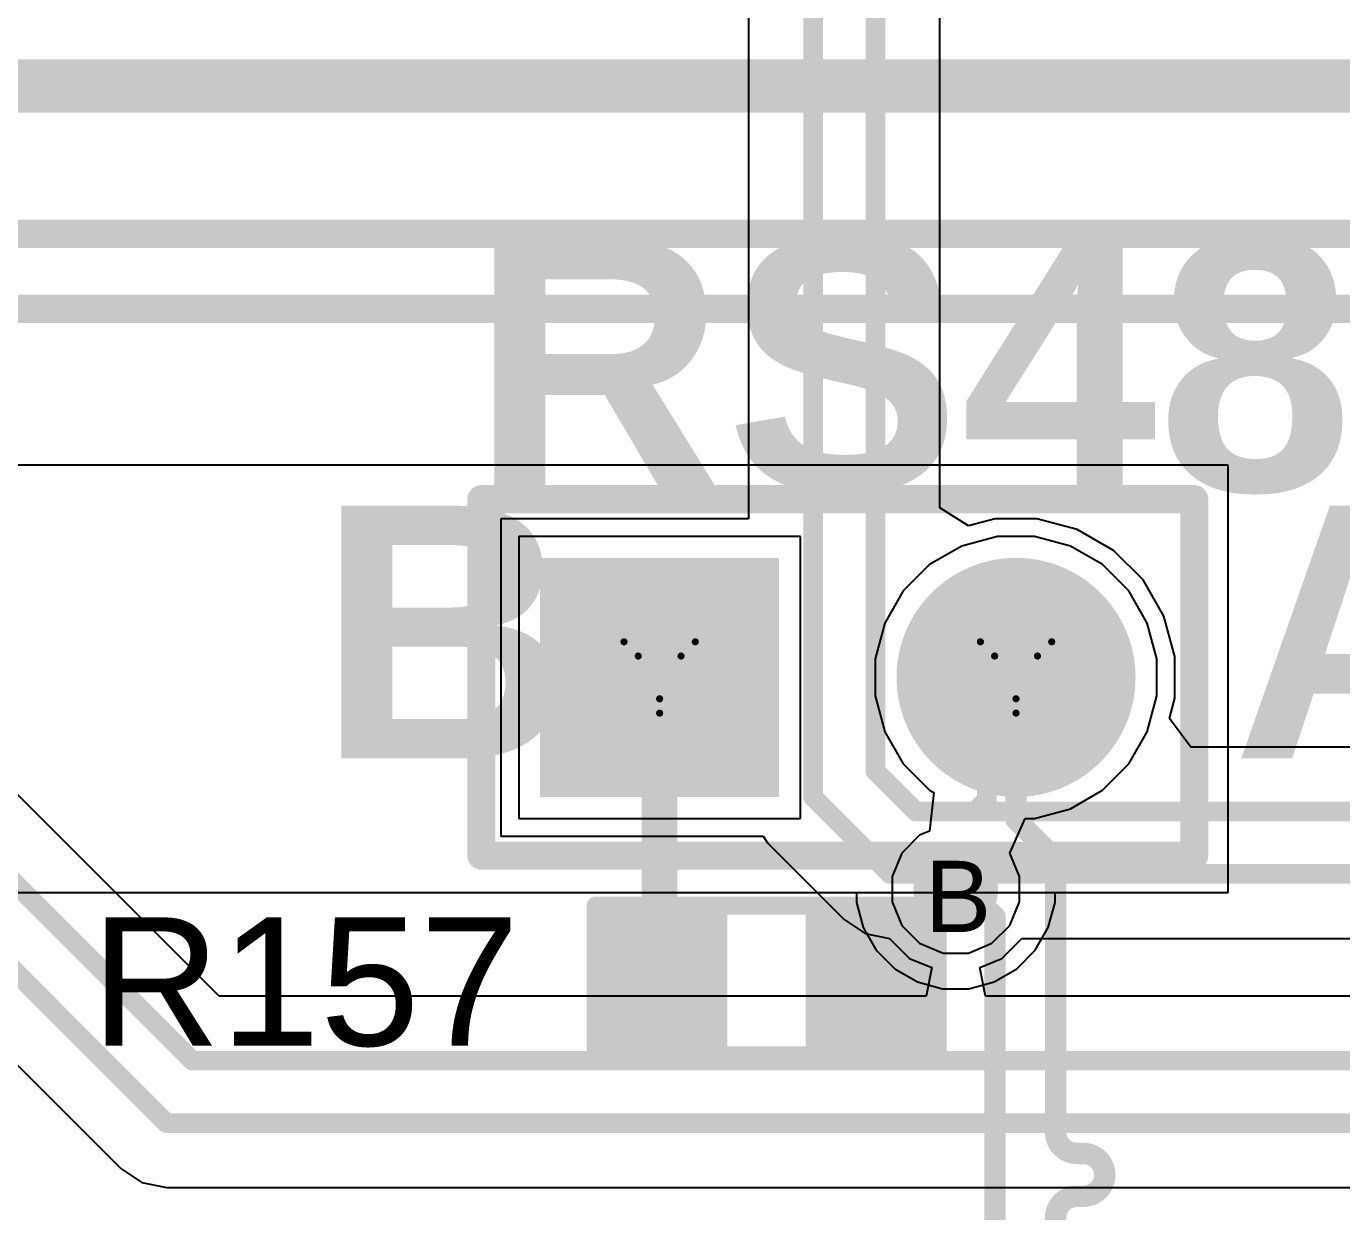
# Model space of a CAD drawing. Header units: inches. Extents: x 0 to 5379, y 0 to 5429.
# Drawn here: x 153.74 to 163.12, y 101.26 to 109.7 of the extents above; entities that cross this region are included whole.
import ezdxf

# ---------------------------------------------------------------- set-up
doc = ezdxf.new("R2010")
doc.units = ezdxf.units.IN
for name, color, linetype in [('Bottom Layer', 5, 'Continuous'), ('Bottom Solder', 6, 'Continuous'), ('Drill Drawing', 1, 'Continuous'), ('GND01', 16, 'Continuous'), ('GND02', 76, 'Continuous'), ('Multi-Layer', 9, 'Continuous'), ('Pad Holes', 156, 'Continuous'), ('PWR', 156, 'Continuous'), ('SIG 01', 90, 'Continuous'), ('Top Layer', 1, 'Continuous'), ('Top Overlay', 2, 'Continuous'), ('Top Paste', 8, 'Continuous'), ('Top Solder', 216, 'Continuous'), ('Via Holes', 16, 'Continuous')]:
    doc.layers.add(name, color=color, linetype=linetype)
doc.styles.add('Arial', font='', dxfattribs={"height": 0.2})
doc.styles.add('Arial_Bold', font='', dxfattribs={"height": 0.2})
doc.styles.get('Arial').set_extended_font_data('Arial')
doc.styles.get('Arial_Bold').set_extended_font_data('Arial', bold=True)

# ---------------------------------------------------------------- blocks, each defined once
blk = doc.blocks.new('R___0603_75')
at = {"layer": 'Top Layer'}
for points in [[(-0.381, 0.4445), (-0.381, -0.4445), (-1.143, -0.4445), (-1.143, 0.4445)], [(1.143, 0.4445), (1.143, -0.4445), (0.381, -0.4445), (0.381, 0.4445)]]:
    blk.add_hatch(color=1, dxfattribs=at).paths.add_polyline_path(points)
at = {"layer": 'Top Paste'}
for points in [[(-0.381, 0.4445), (-0.381, -0.4445), (-1.143, -0.4445), (-1.143, 0.4445)], [(1.143, 0.4445), (1.143, -0.4445), (0.381, -0.4445), (0.381, 0.4445)]]:
    blk.add_hatch(color=8, dxfattribs=at).paths.add_polyline_path(points)
at = {"layer": 'Top Solder'}
for points in [[(-0.2794, 0.5461), (-0.2794, -0.5461), (-1.2446, -0.5461), (-1.2446, 0.5461)], [(1.2446, 0.5461), (1.2446, -0.5461), (0.2794, -0.5461), (0.2794, 0.5461)]]:
    blk.add_hatch(color=216, dxfattribs=at).paths.add_polyline_path(points)
at = {"layer": 'Top Overlay'}
for points in [[(-1.2192, -0.5334, 0.127, 0.127, 0), (-1.2192, 0.5334, 0.127, 0.127, 0)], [(-1.2192, 0.5334, 0.127, 0.127, 0), (1.2192, 0.5334, 0.127, 0.127, 0)], [(1.2192, -0.5334, 0.127, 0.127, 0), (1.2192, 0.5334, 0.127, 0.127, 0)], [(-1.2192, -0.5334, 0.127, 0.127, 0), (1.2192, -0.5334, 0.127, 0.127, 0)]]:
    blk.add_lwpolyline(points, format="xyseb", dxfattribs=at)
for points in [[(-1.25095, 0.5334, 0.0635, 0.0635, 1), (-1.18745, 0.5334, 0.0635, 0.0635, 1)], [(-1.25095, 0.5334, 0.0635, 0.0635, 1), (-1.18745, 0.5334, 0.0635, 0.0635, 1)], [(1.18745, 0.5334, 0.0635, 0.0635, 1), (1.25095, 0.5334, 0.0635, 0.0635, 1)], [(1.18745, 0.5334, 0.0635, 0.0635, 1), (1.25095, 0.5334, 0.0635, 0.0635, 1)], [(-1.25095, -0.5334, 0.0635, 0.0635, 1), (-1.18745, -0.5334, 0.0635, 0.0635, 1)], [(-1.25095, -0.5334, 0.0635, 0.0635, 1), (-1.18745, -0.5334, 0.0635, 0.0635, 1)], [(1.18745, -0.5334, 0.0635, 0.0635, 1), (1.25095, -0.5334, 0.0635, 0.0635, 1)], [(1.18745, -0.5334, 0.0635, 0.0635, 1), (1.25095, -0.5334, 0.0635, 0.0635, 1)]]:
    blk.add_lwpolyline(points, format="xyseb", close=True, dxfattribs=at)
blk = doc.blocks.new('HDR1X2__78')
at = {"layer": 'Bottom Layer'}
blk.add_hatch(color=5, dxfattribs=at).paths.add_polyline_path([(-0.75, 0.75), (0.75, 0.75), (0.75, -0.75), (-0.75, -0.75)])
h = blk.add_hatch(color=5, dxfattribs=at)
edge = h.paths.add_edge_path()
edge.add_arc((2.54, 0), 0.75, 0, 360)
at = {"layer": 'Bottom Solder'}
blk.add_hatch(color=6, dxfattribs=at).paths.add_polyline_path([(-0.8516, 0.8516), (0.8516, 0.8516), (0.8516, -0.8516), (-0.8516, -0.8516)])
h = blk.add_hatch(color=6, dxfattribs=at)
edge = h.paths.add_edge_path()
edge.add_arc((2.54, 0), 0.8516, 0, 360)
at = {"layer": 'GND01'}
blk.add_hatch(color=16, dxfattribs=at).paths.add_polyline_path([(-0.75, 0.75), (0.75, 0.75), (0.75, -0.75), (-0.75, -0.75)])
h = blk.add_hatch(color=16, dxfattribs=at)
edge = h.paths.add_edge_path()
edge.add_arc((2.54, 0), 0.75, 0, 360)
at = {"layer": 'GND02'}
blk.add_hatch(color=76, dxfattribs=at).paths.add_polyline_path([(-0.75, 0.75), (0.75, 0.75), (0.75, -0.75), (-0.75, -0.75)])
h = blk.add_hatch(color=76, dxfattribs=at)
edge = h.paths.add_edge_path()
edge.add_arc((2.54, 0), 0.75, 0, 360)
at = {"layer": 'Multi-Layer'}
blk.add_hatch(color=9, dxfattribs=at).paths.add_polyline_path([(-0.75, 0.75), (0.75, 0.75), (0.75, -0.75), (-0.75, -0.75)])
h = blk.add_hatch(color=9, dxfattribs=at)
edge = h.paths.add_edge_path()
edge.add_arc((2.54, 0), 0.75, 0, 360)
at = {"layer": 'Pad Holes'}
h = blk.add_hatch(color=7, dxfattribs=at)
edge = h.paths.add_edge_path()
edge.add_arc((0, 0), 0.45, 0, 360)
h = blk.add_hatch(color=7, dxfattribs=at)
edge = h.paths.add_edge_path()
edge.add_arc((2.54, 0), 0.45, 0, 360)
at = {"layer": 'PWR'}
blk.add_hatch(color=156, dxfattribs=at).paths.add_polyline_path([(-0.75, 0.75), (0.75, 0.75), (0.75, -0.75), (-0.75, -0.75)])
h = blk.add_hatch(color=156, dxfattribs=at)
edge = h.paths.add_edge_path()
edge.add_arc((2.54, 0), 0.75, 0, 360)
at = {"layer": 'SIG 01'}
blk.add_hatch(color=90, dxfattribs=at).paths.add_polyline_path([(-0.75, 0.75), (0.75, 0.75), (0.75, -0.75), (-0.75, -0.75)])
h = blk.add_hatch(color=90, dxfattribs=at)
edge = h.paths.add_edge_path()
edge.add_arc((2.54, 0), 0.75, 0, 360)
at = {"layer": 'Top Layer'}
blk.add_hatch(color=1, dxfattribs=at).paths.add_polyline_path([(-0.75, 0.75), (0.75, 0.75), (0.75, -0.75), (-0.75, -0.75)])
h = blk.add_hatch(color=1, dxfattribs=at)
edge = h.paths.add_edge_path()
edge.add_arc((2.54, 0), 0.75, 0, 360)
at = {"layer": 'Top Solder'}
blk.add_hatch(color=216, dxfattribs=at).paths.add_polyline_path([(-0.8516, 0.8516), (0.8516, 0.8516), (0.8516, -0.8516), (-0.8516, -0.8516)])
h = blk.add_hatch(color=216, dxfattribs=at)
edge = h.paths.add_edge_path()
edge.add_arc((2.54, 0), 0.8516, 0, 360)
at = {"layer": 'Top Overlay'}
for points in [[(-1.27, -1.27, 0.2, 0.2, 0), (-1.27, 1.27, 0.2, 0.2, 0)], [(-1.27, 1.27, 0.2, 0.2, 0), (3.81, 1.27, 0.2, 0.2, 0)], [(3.81, -1.27, 0.2, 0.2, 0), (3.81, 1.27, 0.2, 0.2, 0)], [(-1.27, -1.27, 0.2, 0.2, 0), (3.81, -1.27, 0.2, 0.2, 0)]]:
    blk.add_lwpolyline(points, format="xyseb", dxfattribs=at)
for points in [[(-1.32, 1.27, 0.1, 0.1, 1), (-1.22, 1.27, 0.1, 0.1, 1)], [(-1.32, 1.27, 0.1, 0.1, 1), (-1.22, 1.27, 0.1, 0.1, 1)], [(3.76, 1.27, 0.1, 0.1, 1), (3.86, 1.27, 0.1, 0.1, 1)], [(3.76, 1.27, 0.1, 0.1, 1), (3.86, 1.27, 0.1, 0.1, 1)], [(-1.32, -1.27, 0.1, 0.1, 1), (-1.22, -1.27, 0.1, 0.1, 1)], [(-1.32, -1.27, 0.1, 0.1, 1), (-1.22, -1.27, 0.1, 0.1, 1)], [(3.76, -1.27, 0.1, 0.1, 1), (3.86, -1.27, 0.1, 0.1, 1)], [(3.76, -1.27, 0.1, 0.1, 1), (3.86, -1.27, 0.1, 0.1, 1)]]:
    blk.add_lwpolyline(points, format="xyseb", close=True, dxfattribs=at)

msp = doc.modelspace()

# ---------------------------------------------------------------- hatches: boundary and pattern name
at = {"layer": 'Bottom Layer'}
h = msp.add_hatch(color=5, dxfattribs=at)
edge = h.paths.add_edge_path()
edge.add_arc((160.367, 103.5528), 0.2, 0, 360)
at = {"layer": 'Bottom Solder'}
h = msp.add_hatch(color=6, dxfattribs=at)
edge = h.paths.add_edge_path()
edge.add_arc((160.367, 103.5528), 0.3016, 0, 360)
at = {"layer": 'GND01'}
h = msp.add_hatch(color=16, dxfattribs=at)
edge = h.paths.add_edge_path()
edge.add_arc((160.367, 103.5528), 0.2, 0, 360)
at = {"layer": 'GND02'}
h = msp.add_hatch(color=76, dxfattribs=at)
edge = h.paths.add_edge_path()
edge.add_arc((160.367, 103.5528), 0.2, 0, 360)
at = {"layer": 'PWR'}
h = msp.add_hatch(color=156, dxfattribs=at)
edge = h.paths.add_edge_path()
edge.add_arc((160.367, 103.5528), 0.2, 0, 360)
at = {"layer": 'SIG 01'}
h = msp.add_hatch(color=90, dxfattribs=at)
edge = h.paths.add_edge_path()
edge.add_arc((160.367, 103.5528), 0.2, 0, 360)
at = {"layer": 'Top Layer'}
h = msp.add_hatch(color=1, dxfattribs=at)
edge = h.paths.add_edge_path()
edge.add_arc((160.367, 103.5528), 0.2, 0, 360)
at = {"layer": 'Top Solder'}
h = msp.add_hatch(color=216, dxfattribs=at)
edge = h.paths.add_edge_path()
edge.add_arc((160.367, 103.5528), 0.3016, 0, 360)
at = {"layer": 'Via Holes'}
h = msp.add_hatch(color=7, dxfattribs=at)
edge = h.paths.add_edge_path()
edge.add_arc((160.367, 103.5528), 0.1, 0, 360)

# ---------------------------------------------------------------- linework, layer by layer
at = {"layer": 'Bottom Layer'}
for p, q in [((162.309, 106.5743), (146.333, 106.5743)), ((162.309, 106.5743), (146.333, 106.5743)), ((162.309, 103.5304), (162.309, 106.5743)), ((162.309, 103.5304), (162.309, 106.5743)), ((146.333, 103.5304), (162.309, 103.5304)), ((150.663, 103.5304), (159.659, 103.5304)), ((159.659, 103.5304), (159.659, 103.4596)), ((161.075, 103.4596), (161.075, 103.5304)), ((161.075, 103.5304), (162.309, 103.5304)), ((159.659, 103.4596), (159.7073, 103.2795)), ((161.0268, 103.2795), (161.075, 103.4596)), ((159.7073, 103.2795), (159.8005, 103.1181)), ((160.9336, 103.1181), (161.0268, 103.2795)), ((159.8005, 103.1181), (159.9323, 102.9863)), ((160.8017, 102.9863), (160.9336, 103.1181)), ((159.9323, 102.9863), (160.0937, 102.8931)), ((160.6403, 102.8931), (160.8017, 102.9863)), ((160.0937, 102.8931), (160.2738, 102.8448)), ((160.2738, 102.8448), (160.4602, 102.8448)), ((160.4602, 102.8448), (160.6403, 102.8931))]:
    msp.add_line(p, q, dxfattribs=at)
at = {"layer": 'Drill Drawing'}
for points in [[(158.003, 105.3163, 0.0508, 0.0508, 0), (158.511, 105.3163, 0.0508, 0.0508, 0)], [(158.003, 105.3163, 0.0508, 0.0508, 0), (158.257, 104.8083, 0.0508, 0.0508, 0)], [(158.257, 104.8083, 0.0508, 0.0508, 0), (158.511, 105.3163, 0.0508, 0.0508, 0)], [(160.543, 105.3163, 0.0508, 0.0508, 0), (161.051, 105.3163, 0.0508, 0.0508, 0)], [(160.543, 105.3163, 0.0508, 0.0508, 0), (160.797, 104.8083, 0.0508, 0.0508, 0)], [(160.797, 104.8083, 0.0508, 0.0508, 0), (161.051, 105.3163, 0.0508, 0.0508, 0)], [(158.1046, 105.2147, 0.0508, 0.0508, 0), (158.4094, 105.2147, 0.0508, 0.0508, 0)], [(158.1046, 105.2147, 0.0508, 0.0508, 0), (158.257, 104.9099, 0.0508, 0.0508, 0)], [(158.257, 104.9099, 0.0508, 0.0508, 0), (158.4094, 105.2147, 0.0508, 0.0508, 0)], [(160.6446, 105.2147, 0.0508, 0.0508, 0), (160.9494, 105.2147, 0.0508, 0.0508, 0)], [(160.6446, 105.2147, 0.0508, 0.0508, 0), (160.797, 104.9099, 0.0508, 0.0508, 0)], [(160.797, 104.9099, 0.0508, 0.0508, 0), (160.9494, 105.2147, 0.0508, 0.0508, 0)]]:
    msp.add_lwpolyline(points, format="xyseb", dxfattribs=at)
for points in [[(157.9903, 105.3163, 0.0254, 0.0254, 1), (158.0157, 105.3163, 0.0254, 0.0254, 1)], [(157.9903, 105.3163, 0.0254, 0.0254, 1), (158.0157, 105.3163, 0.0254, 0.0254, 1)], [(158.4983, 105.3163, 0.0254, 0.0254, 1), (158.5237, 105.3163, 0.0254, 0.0254, 1)], [(158.4983, 105.3163, 0.0254, 0.0254, 1), (158.5237, 105.3163, 0.0254, 0.0254, 1)], [(160.5303, 105.3163, 0.0254, 0.0254, 1), (160.5557, 105.3163, 0.0254, 0.0254, 1)], [(160.5303, 105.3163, 0.0254, 0.0254, 1), (160.5557, 105.3163, 0.0254, 0.0254, 1)], [(161.0383, 105.3163, 0.0254, 0.0254, 1), (161.0637, 105.3163, 0.0254, 0.0254, 1)], [(161.0383, 105.3163, 0.0254, 0.0254, 1), (161.0637, 105.3163, 0.0254, 0.0254, 1)], [(158.0919, 105.2147, 0.0254, 0.0254, 1), (158.1173, 105.2147, 0.0254, 0.0254, 1)], [(158.0919, 105.2147, 0.0254, 0.0254, 1), (158.1173, 105.2147, 0.0254, 0.0254, 1)], [(158.3967, 105.2147, 0.0254, 0.0254, 1), (158.4221, 105.2147, 0.0254, 0.0254, 1)], [(158.3967, 105.2147, 0.0254, 0.0254, 1), (158.4221, 105.2147, 0.0254, 0.0254, 1)], [(160.6319, 105.2147, 0.0254, 0.0254, 1), (160.6573, 105.2147, 0.0254, 0.0254, 1)], [(160.6319, 105.2147, 0.0254, 0.0254, 1), (160.6573, 105.2147, 0.0254, 0.0254, 1)], [(160.9367, 105.2147, 0.0254, 0.0254, 1), (160.9621, 105.2147, 0.0254, 0.0254, 1)], [(160.9367, 105.2147, 0.0254, 0.0254, 1), (160.9621, 105.2147, 0.0254, 0.0254, 1)], [(158.2443, 104.9099, 0.0254, 0.0254, 1), (158.2697, 104.9099, 0.0254, 0.0254, 1)], [(158.2443, 104.9099, 0.0254, 0.0254, 1), (158.2697, 104.9099, 0.0254, 0.0254, 1)], [(160.7843, 104.9099, 0.0254, 0.0254, 1), (160.8097, 104.9099, 0.0254, 0.0254, 1)], [(160.7843, 104.9099, 0.0254, 0.0254, 1), (160.8097, 104.9099, 0.0254, 0.0254, 1)], [(158.2443, 104.8083, 0.0254, 0.0254, 1), (158.2697, 104.8083, 0.0254, 0.0254, 1)], [(158.2443, 104.8083, 0.0254, 0.0254, 1), (158.2697, 104.8083, 0.0254, 0.0254, 1)], [(160.7843, 104.8083, 0.0254, 0.0254, 1), (160.8097, 104.8083, 0.0254, 0.0254, 1)], [(160.7843, 104.8083, 0.0254, 0.0254, 1), (160.8097, 104.8083, 0.0254, 0.0254, 1)]]:
    msp.add_lwpolyline(points, format="xyseb", close=True, dxfattribs=at)
at = {"layer": 'GND01'}
for p, q in [((159.261, 106.0663), (157.253, 106.0663)), ((157.253, 106.0663), (157.253, 104.0583)), ((159.261, 104.0583), (159.261, 106.0663)), ((160.6648, 106.0663), (160.4095, 105.9979)), ((160.9292, 106.0663), (160.6648, 106.0663)), ((161.1846, 105.9979), (160.9292, 106.0663)), ((160.4095, 105.9979), (160.1806, 105.8657)), ((161.4135, 105.8657), (161.1846, 105.9979)), ((160.1806, 105.8657), (159.9936, 105.6788)), ((161.6004, 105.6788), (161.4135, 105.8657)), ((159.9936, 105.6788), (159.8614, 105.4499)), ((161.7326, 105.4499), (161.6004, 105.6788)), ((159.8614, 105.4499), (159.793, 105.1945)), ((161.801, 105.1945), (161.7326, 105.4499)), ((159.793, 105.1945), (159.793, 104.9301)), ((161.801, 104.9301), (161.801, 105.1945)), ((159.793, 104.9301), (159.8614, 104.6748)), ((161.7326, 104.6748), (161.801, 104.9301)), ((159.8614, 104.6748), (159.9936, 104.4459)), ((161.6004, 104.4459), (161.7326, 104.6748)), ((159.9936, 104.4459), (160.1806, 104.2589)), ((161.4135, 104.2589), (161.6004, 104.4459)), ((160.1806, 104.2589), (160.2108, 104.2415)), ((161.1846, 104.1267), (161.4135, 104.2589)), ((160.2108, 104.2415), (160.1792, 103.9664)), ((157.253, 104.0583), (159.261, 104.0583)), ((160.7519, 103.81), (160.8628, 104.0583)), ((160.8628, 104.0583), (160.9292, 104.0583)), ((160.9292, 104.0583), (161.1846, 104.1267)), ((160.1792, 103.9664), (160.1098, 103.9377)), ((160.1098, 103.9377), (159.9821, 103.81)), ((159.9821, 103.81), (159.913, 103.6431)), ((160.821, 103.6431), (160.7519, 103.81)), ((159.913, 103.6431), (159.913, 103.4625)), ((160.821, 103.4625), (160.821, 103.6431)), ((159.913, 103.4625), (159.9821, 103.2956)), ((160.7519, 103.2956), (160.821, 103.4625)), ((159.9821, 103.2956), (160.1098, 103.1679)), ((160.6242, 103.1679), (160.7519, 103.2956)), ((160.1098, 103.1679), (160.2767, 103.0988)), ((160.4573, 103.0988), (160.6242, 103.1679)), ((160.2767, 103.0988), (160.4573, 103.0988))]:
    msp.add_line(p, q, dxfattribs=at)
at = {"layer": 'GND02'}
for p, q in [((159.261, 106.0663), (157.253, 106.0663)), ((157.253, 106.0663), (157.253, 104.0583)), ((159.261, 104.0583), (159.261, 106.0663)), ((160.6648, 106.0663), (160.4095, 105.9979)), ((160.9292, 106.0663), (160.6648, 106.0663)), ((161.1846, 105.9979), (160.9292, 106.0663)), ((160.4095, 105.9979), (160.1806, 105.8657)), ((161.4135, 105.8657), (161.1846, 105.9979)), ((160.1806, 105.8657), (159.9936, 105.6788)), ((161.6004, 105.6788), (161.4135, 105.8657)), ((159.9936, 105.6788), (159.8614, 105.4499)), ((161.7326, 105.4499), (161.6004, 105.6788)), ((159.8614, 105.4499), (159.793, 105.1945)), ((161.801, 105.1945), (161.7326, 105.4499)), ((159.793, 105.1945), (159.793, 104.9301)), ((161.801, 104.9301), (161.801, 105.1945)), ((159.793, 104.9301), (159.8614, 104.6748)), ((161.7326, 104.6748), (161.801, 104.9301)), ((159.8614, 104.6748), (159.9936, 104.4459)), ((161.6004, 104.4459), (161.7326, 104.6748)), ((159.9936, 104.4459), (160.1806, 104.2589)), ((161.4135, 104.2589), (161.6004, 104.4459)), ((160.1806, 104.2589), (160.2108, 104.2415)), ((161.1846, 104.1267), (161.4135, 104.2589)), ((160.2108, 104.2415), (160.1792, 103.9664)), ((157.253, 104.0583), (159.261, 104.0583)), ((160.7519, 103.81), (160.8628, 104.0583)), ((160.8628, 104.0583), (160.9292, 104.0583)), ((160.9292, 104.0583), (161.1846, 104.1267)), ((160.1792, 103.9664), (160.1098, 103.9377)), ((160.1098, 103.9377), (159.9821, 103.81)), ((159.9821, 103.81), (159.913, 103.6431)), ((160.821, 103.6431), (160.7519, 103.81)), ((159.913, 103.6431), (159.913, 103.4625)), ((160.821, 103.4625), (160.821, 103.6431)), ((159.913, 103.4625), (159.9821, 103.2956)), ((160.7519, 103.2956), (160.821, 103.4625)), ((159.9821, 103.2956), (160.1098, 103.1679)), ((160.6242, 103.1679), (160.7519, 103.2956)), ((160.1098, 103.1679), (160.2767, 103.0988)), ((160.4573, 103.0988), (160.6242, 103.1679)), ((160.2767, 103.0988), (160.4573, 103.0988))]:
    msp.add_line(p, q, dxfattribs=at)
at = {"layer": 'PWR'}
for p, q in [((159.261, 106.0663), (157.253, 106.0663)), ((157.253, 106.0663), (157.253, 104.0583)), ((159.261, 104.0583), (159.261, 106.0663)), ((160.6648, 106.0663), (160.4095, 105.9979)), ((160.9292, 106.0663), (160.6648, 106.0663)), ((161.1846, 105.9979), (160.9292, 106.0663)), ((160.4095, 105.9979), (160.1806, 105.8657)), ((161.4135, 105.8657), (161.1846, 105.9979)), ((160.1806, 105.8657), (159.9936, 105.6788)), ((161.6004, 105.6788), (161.4135, 105.8657)), ((159.9936, 105.6788), (159.8614, 105.4499)), ((161.7326, 105.4499), (161.6004, 105.6788)), ((159.8614, 105.4499), (159.793, 105.1945)), ((161.801, 105.1945), (161.7326, 105.4499)), ((159.793, 105.1945), (159.793, 104.9301)), ((161.801, 104.9301), (161.801, 105.1945)), ((159.793, 104.9301), (159.8614, 104.6748)), ((161.7326, 104.6748), (161.801, 104.9301)), ((159.8614, 104.6748), (159.9936, 104.4459)), ((161.6004, 104.4459), (161.7326, 104.6748)), ((159.9936, 104.4459), (160.1806, 104.2589)), ((161.4135, 104.2589), (161.6004, 104.4459)), ((160.1806, 104.2589), (160.2108, 104.2415)), ((161.1846, 104.1267), (161.4135, 104.2589)), ((160.2108, 104.2415), (160.1792, 103.9664)), ((157.253, 104.0583), (159.261, 104.0583)), ((160.7519, 103.81), (160.8628, 104.0583)), ((160.8628, 104.0583), (160.9292, 104.0583)), ((160.9292, 104.0583), (161.1846, 104.1267)), ((160.1792, 103.9664), (160.1098, 103.9377)), ((160.1098, 103.9377), (159.9821, 103.81)), ((159.9821, 103.81), (159.913, 103.6431)), ((160.821, 103.6431), (160.7519, 103.81)), ((159.913, 103.6431), (159.913, 103.4625)), ((160.821, 103.4625), (160.821, 103.6431)), ((159.913, 103.4625), (159.9821, 103.2956)), ((160.7519, 103.2956), (160.821, 103.4625)), ((159.9821, 103.2956), (160.1098, 103.1679)), ((160.6242, 103.1679), (160.7519, 103.2956)), ((160.1098, 103.1679), (160.2767, 103.0988)), ((160.4573, 103.0988), (160.6242, 103.1679)), ((160.2767, 103.0988), (160.4573, 103.0988))]:
    msp.add_line(p, q, dxfattribs=at)
at = {"layer": 'SIG 01'}
for p, q in [((158.8907, 113.8067), (158.8907, 106.1933)), ((160.2545, 106.2716), (160.2545, 113.7161)), ((160.4577, 106.1423), (160.2545, 106.2716)), ((158.8907, 106.1933), (157.126, 106.1933)), ((157.126, 106.1933), (157.126, 103.9313)), ((160.6481, 106.1933), (160.4577, 106.1423)), ((160.9459, 106.1933), (160.6481, 106.1933)), ((161.2336, 106.1162), (160.9459, 106.1933)), ((161.4915, 105.9673), (161.2336, 106.1162)), ((161.702, 105.7568), (161.4915, 105.9673)), ((161.8509, 105.4989), (161.702, 105.7568)), ((161.928, 105.2112), (161.8509, 105.4989)), ((161.928, 104.9134), (161.928, 105.2112)), ((161.8895, 104.7697), (161.928, 104.9134)), ((162.0421, 104.5664), (161.8895, 104.7697)), ((176.6112, 104.5664), (162.0421, 104.5664)), ((153.7537, 104.1547), (153.4933, 104.4151)), ((155.1167, 102.7917), (153.7537, 104.1547)), ((153.7537, 104.1547), (153.7537, 104.1547)), ((157.126, 103.9313), (158.9944, 103.9313)), ((158.9944, 103.9313), (159.0253, 103.885)), ((159.0253, 103.885), (159.5731, 103.3372)), ((159.5731, 103.3372), (159.7222, 103.2376)), ((159.7222, 103.2376), (159.895, 103.2032)), ((152.7938, 103.1859), (154.4172, 101.5625)), ((159.895, 103.2032), (160.0379, 103.0603)), ((160.6961, 103.0603), (160.8384, 103.2026)), ((160.8384, 103.2026), (176.9857, 103.2026)), ((160.0379, 103.0603), (160.1957, 102.9949)), ((160.5383, 102.9949), (160.6961, 103.0603)), ((160.1957, 102.9949), (160.1553, 102.7917)), ((160.5788, 102.7917), (160.5383, 102.9949)), ((160.1553, 102.7917), (155.1167, 102.7917)), ((178.4462, 102.7917), (160.5788, 102.7917)), ((154.4172, 101.5625), (154.5663, 101.4628)), ((154.5663, 101.4628), (154.7422, 101.4278)), ((154.7422, 101.4278), (178.8207, 101.4278))]:
    msp.add_line(p, q, dxfattribs=at)
for points in [[(159.3503, 104.21, 0.1397, 0.1397, 0), (159.3503, 115.5106, 0.1397, 0.1397, 0)], [(159.7948, 104.3942, 0.1397, 0.1397, 0), (159.7948, 115.3265, 0.1397, 0.1397, 0)], [(160.5891, 104.8544, 0.1397, 0.1397, 0), (160.797, 105.0623, 0.1397, 0.1397, 0)], [(160.5891, 104.1926, 0.1397, 0.1397, 0), (160.5891, 104.8544, 0.1397, 0.1397, 0)], [(159.7948, 104.3942, 0.1397, 0.1397, 0), (160.0822, 104.1068, 0.1397, 0.1397, 0)], [(159.3503, 104.21, 0.1397, 0.1397, 0), (159.8981, 103.6623, 0.1397, 0.1397, 0)], [(160.5073, 104.1108, 0.1397, 0.1397, 0), (160.5891, 104.1926, 0.1397, 0.1397, 0)], [(160.0822, 104.1068, 0.1397, 0.1397, 0), (176.8016, 104.1068, 0.1397, 0.1397, 0)], [(153.4287, 103.8297, 0.1397, 0.1397, 0), (154.9263, 102.332, 0.1397, 0.1397, 0)], [(152.9842, 103.6456, 0.1397, 0.1397, 0), (154.7422, 101.8875, 0.1397, 0.1397, 0)], [(159.8981, 103.6623, 0.1397, 0.1397, 0), (176.9857, 103.6623, 0.1397, 0.1397, 0)], [(154.9263, 102.332, 0.1397, 0.1397, 0), (178.6366, 102.332, 0.1397, 0.1397, 0)], [(154.7422, 101.8875, 0.1397, 0.1397, 0), (178.8207, 101.8875, 0.1397, 0.1397, 0)]]:
    msp.add_lwpolyline(points, format="xyseb", dxfattribs=at)
for points in [[(160.7621, 105.0623, 0.0698, 0.0698, 1), (160.8319, 105.0623, 0.0698, 0.0698, 1)], [(160.5542, 104.8544, 0.0698, 0.0698, 1), (160.6241, 104.8544, 0.0698, 0.0698, 1)], [(160.5542, 104.8544, 0.0698, 0.0698, 1), (160.6241, 104.8544, 0.0698, 0.0698, 1)], [(159.7599, 104.3942, 0.0698, 0.0698, 1), (159.8298, 104.3942, 0.0698, 0.0698, 1)], [(159.7599, 104.3942, 0.0698, 0.0698, 1), (159.8298, 104.3942, 0.0698, 0.0698, 1)], [(159.3154, 104.21, 0.0698, 0.0698, 1), (159.3853, 104.21, 0.0698, 0.0698, 1)], [(159.3154, 104.21, 0.0698, 0.0698, 1), (159.3853, 104.21, 0.0698, 0.0698, 1)], [(160.5542, 104.1926, 0.0698, 0.0698, 1), (160.6241, 104.1926, 0.0698, 0.0698, 1)], [(160.5542, 104.1926, 0.0698, 0.0698, 1), (160.6241, 104.1926, 0.0698, 0.0698, 1)], [(160.0473, 104.1068, 0.0698, 0.0698, 1), (160.1172, 104.1068, 0.0698, 0.0698, 1)], [(160.0473, 104.1068, 0.0698, 0.0698, 1), (160.1172, 104.1068, 0.0698, 0.0698, 1)], [(160.4724, 104.1108, 0.0698, 0.0698, 1), (160.5422, 104.1108, 0.0698, 0.0698, 1)], [(159.8632, 103.6623, 0.0698, 0.0698, 1), (159.933, 103.6623, 0.0698, 0.0698, 1)], [(159.8632, 103.6623, 0.0698, 0.0698, 1), (159.933, 103.6623, 0.0698, 0.0698, 1)], [(154.8914, 102.332, 0.0698, 0.0698, 1), (154.9613, 102.332, 0.0698, 0.0698, 1)], [(154.8914, 102.332, 0.0698, 0.0698, 1), (154.9613, 102.332, 0.0698, 0.0698, 1)], [(154.7073, 101.8875, 0.0698, 0.0698, 1), (154.7771, 101.8875, 0.0698, 0.0698, 1)], [(154.7073, 101.8875, 0.0698, 0.0698, 1), (154.7771, 101.8875, 0.0698, 0.0698, 1)]]:
    msp.add_lwpolyline(points, format="xyseb", close=True, dxfattribs=at)
at = {"layer": 'Top Layer'}
for points in [[(75.1078, 109.2761, 0.381, 0.381, 0), (166.3536, 109.2761, 0.381, 0.381, 0)], [(102.2436, 108.2232, 0.2032, 0.2032, 0), (165.4327, 108.2232, 0.2032, 0.2032, 0)], [(102.5612, 107.6885, 0.2032, 0.2032, 0), (165.2091, 107.6885, 0.2032, 0.2032, 0)], [(158.257, 102.9033, 0.254, 0.254, 0), (158.257, 105.0623, 0.254, 0.254, 0)], [(160.797, 104.0495, 0.1524, 0.1524, 0), (160.797, 105.0623, 0.1524, 0.1524, 0)], [(160.797, 104.0495, 0.1524, 0.1524, 0), (161.0791, 103.7674, 0.1524, 0.1524, 0)], [(161.0791, 102.9033, 0.1524, 0.1524, 0), (161.0791, 103.7674, 0.1524, 0.1524, 0)], [(159.781, 102.9668, 0.1524, 0.1524, 0), (160.367, 103.5528, 0.1524, 0.1524, 0)], [(160.4968, 103.5054, 0.1524, 0.1524, 0), (160.6473, 103.3549, 0.1524, 0.1524, 0)], [(160.6473, 100.2228, 0.1524, 0.1524, 0), (160.6473, 103.3549, 0.1524, 0.1524, 0)], [(159.781, 102.9033, 0.1524, 0.1524, 0), (159.781, 102.9668, 0.1524, 0.1524, 0)], [(161.0791, 101.823, 0.1524, 0.1524, 0), (161.0791, 102.9033, 0.1524, 0.1524, 0)], [(161.2315, 101.6706, 0.1524, 0.1524, -0.414214), (161.0791, 101.823, 0.1524, 0.1524, 0)], [(161.2315, 101.6706, 0.1524, 0.1524, 0), (161.2775, 101.6706, 0.1524, 0.1524, 0)], [(161.2775, 101.6706, 0.1524, 0.1524, -1), (161.2775, 101.3658, 0.1524, 0.1524, 0)], [(161.2315, 101.061, 0.1524, 0.1524, -1), (161.2315, 101.3658, 0.1524, 0.1524, 0)], [(161.2315, 101.3658, 0.1524, 0.1524, 0), (161.2775, 101.3658, 0.1524, 0.1524, 0)]]:
    msp.add_lwpolyline(points, format="xyseb", dxfattribs=at)
for points in [[(158.1935, 105.0623, 0.127, 0.127, 1), (158.3205, 105.0623, 0.127, 0.127, 1)], [(160.7589, 105.0623, 0.0762, 0.0762, 1), (160.8351, 105.0623, 0.0762, 0.0762, 1)], [(160.7589, 104.0495, 0.0762, 0.0762, 1), (160.8351, 104.0495, 0.0762, 0.0762, 1)], [(160.7589, 104.0495, 0.0762, 0.0762, 1), (160.8351, 104.0495, 0.0762, 0.0762, 1)], [(161.041, 103.7674, 0.0762, 0.0762, 1), (161.1172, 103.7674, 0.0762, 0.0762, 1)], [(161.041, 103.7674, 0.0762, 0.0762, 1), (161.1172, 103.7674, 0.0762, 0.0762, 1)], [(160.3289, 103.5528, 0.0762, 0.0762, 1), (160.4051, 103.5528, 0.0762, 0.0762, 1)], [(160.4587, 103.5054, 0.0762, 0.0762, 1), (160.5349, 103.5054, 0.0762, 0.0762, 1)], [(160.6092, 103.3549, 0.0762, 0.0762, 1), (160.6854, 103.3549, 0.0762, 0.0762, 1)], [(160.6092, 103.3549, 0.0762, 0.0762, 1), (160.6854, 103.3549, 0.0762, 0.0762, 1)], [(158.1935, 102.9033, 0.127, 0.127, 1), (158.3205, 102.9033, 0.127, 0.127, 1)], [(159.7429, 102.9668, 0.0762, 0.0762, 1), (159.8191, 102.9668, 0.0762, 0.0762, 1)], [(159.7429, 102.9668, 0.0762, 0.0762, 1), (159.8191, 102.9668, 0.0762, 0.0762, 1)], [(159.7429, 102.9033, 0.0762, 0.0762, 1), (159.8191, 102.9033, 0.0762, 0.0762, 1)], [(161.041, 102.9033, 0.0762, 0.0762, 1), (161.1172, 102.9033, 0.0762, 0.0762, 1)], [(161.041, 102.9033, 0.0762, 0.0762, 1), (161.1172, 102.9033, 0.0762, 0.0762, 1)], [(161.041, 101.823, 0.0762, 0.0762, 1), (161.1172, 101.823, 0.0762, 0.0762, 1)], [(161.041, 101.823, 0.0762, 0.0762, 1), (161.1172, 101.823, 0.0762, 0.0762, 1)], [(161.1934, 101.6706, 0.0762, 0.0762, 1), (161.2696, 101.6706, 0.0762, 0.0762, 1)], [(161.1934, 101.6706, 0.0762, 0.0762, 1), (161.2696, 101.6706, 0.0762, 0.0762, 1)], [(161.2394, 101.6706, 0.0762, 0.0762, 1), (161.3156, 101.6706, 0.0762, 0.0762, 1)], [(161.2394, 101.6706, 0.0762, 0.0762, 1), (161.3156, 101.6706, 0.0762, 0.0762, 1)], [(161.1934, 101.3658, 0.0762, 0.0762, 1), (161.2696, 101.3658, 0.0762, 0.0762, 1)], [(161.1934, 101.3658, 0.0762, 0.0762, 1), (161.2696, 101.3658, 0.0762, 0.0762, 1)], [(161.2394, 101.3658, 0.0762, 0.0762, 1), (161.3156, 101.3658, 0.0762, 0.0762, 1)], [(161.2394, 101.3658, 0.0762, 0.0762, 1), (161.3156, 101.3658, 0.0762, 0.0762, 1)]]:
    msp.add_lwpolyline(points, format="xyseb", close=True, dxfattribs=at)

# ---------------------------------------------------------------- block references
for name, p in [('HDR1X2__78', (158.257, 105.0623)), ('R___0603_75', (159.019, 102.9033))]:
    msp.add_blockref(name, p)

# ---------------------------------------------------------------- texts
at = {"layer": 'Drill Drawing', "style": 'Arial'}
msp.add_text('B', height=0.508, dxfattribs=at).set_placement((160.1469, 103.2481))
at = {"layer": 'Top Overlay', "style": 'Arial_Bold'}
for s, p in [('RS485', (156.9108, 106.3909)), ('B', (155.8206, 104.4858)), ('A', (162.3398, 104.4858))]:
    msp.add_text(s, height=1.8, rotation=360, dxfattribs=at).set_placement(p)
at = {"layer": 'Top Overlay', "style": 'Arial'}
msp.add_text('R157', height=0.9144, dxfattribs=at).set_placement((154.2039, 102.4383))

doc.saveas('drawing.dxf')
